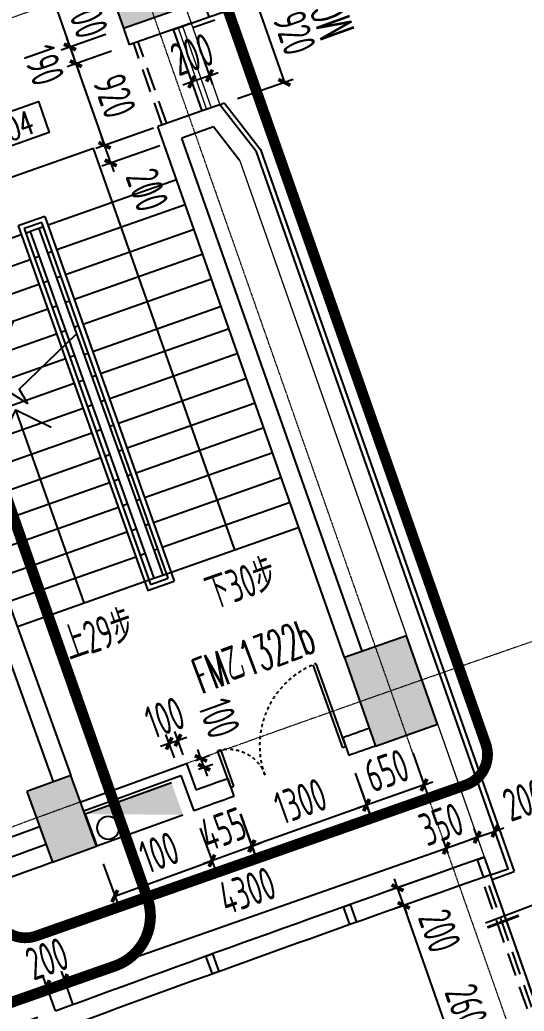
# Model space of a CAD drawing. Header units: millimetres. Extents: x 0 to 12110233, y -6694180 to 0.
# Drawn here: x 11672494 to 11677863, y -6406433 to -6395881 of the extents above; entities that cross this region are included whole.
import ezdxf
from ezdxf.enums import TextEntityAlignment as Align

# ---------------------------------------------------------------- set-up
doc = ezdxf.new("R2010")
doc.units = ezdxf.units.MM
doc.header["$LTSCALE"] = 10
for name, pattern in [('A1-RG-AXIS-3~4F$0$CENTER', [50.8, 31.75, -6.35, 6.35, -6.35]), ('A1-RI-F3$0$CENTER', [50.8, 31.75, -6.35, 6.35, -6.35]), ('A1-RI-F3$0$Dash', [6, 3, -3]), ('A1-RI-F3$0$DASHED', [0.75, 0.5, -0.25]), ('A1-RI-F3$0$HIDDEN2', [0.1875, 0.125, -0.0625])]:
    doc.linetypes.add(name, pattern=pattern)
for name, color, linetype in [('A1-RD-3F$0$A-DIMS-1：100', 1, 'Continuous'), ('A1-RD-3F$0$A-louban', 5, 'Continuous'), ('A1-RD-3F$0$外保温', 41, 'Continuous'), ('A1-RG-AXIS-3~4F$0$A-COLU-HATH', 8, 'Continuous'), ('A1-RG-AXIS-3~4F$0$A-COLUMN', 7, 'Continuous'), ('A1-RI-F3$0$$1$A-SYMB-NUMB-T', 4, 'Continuous'), ('A1-RI-F3$0$$3$A-SYMB', 4, 'Continuous'), ('A1-RI-F3$0$0P-FE-FH-P', 41, 'A1-RI-F3$0$YJdef_FE-FH_LINE_F'), ('A1-RI-F3$0$0P-FE-HY(消火栓)', 21, 'Continuous'), ('A1-RI-F3$0$A-DIMS-1：100', 1, 'Continuous'), ('A1-RI-F3$0$A-DOOR', 32, 'Continuous'), ('A1-RI-F3$0$A-FIXT', 55, 'Continuous'), ('A1-RI-F3$0$A-FUZHUXIAN', 55, 'A1-RI-F3$0$HIDDEN2'), ('A1-RI-F3$0$A-GLAZ', 140, 'Continuous'), ('A1-RI-F3$0$A-SYMB', 4, 'Continuous'), ('A1-RI-F3$0$A-SYMB-NAME', 4, 'Continuous'), ('A1-RI-F3$0$A-TEXT', 4, 'Continuous'), ('A1-RI-F3$0$A-TEXT1', 4, 'Continuous'), ('A1-RI-F3$0$A-WALL', 7, 'Continuous'), ('A1-RI-F3$0$A1-RI-BF$0$A-STRS', 50, 'Continuous'), ('A1-RI-F3$0$A1-RI-BF$0$A-STRS-HRAL', 3, 'Continuous'), ('A1-RI-F3$0$A1-RI-BF$0$A-SYMB-STRS', 1, 'Continuous'), ('A1-RI-F3$0$N-SYMB-DOOR', 13, 'Continuous'), ('A1-RI-F3$0$N-SYMB-DOOR1', 13, 'Continuous'), ('A1-RI-F3$0$N-SYMB-DOOR2', 13, 'Continuous')]:
    doc.layers.add(name, color=color, linetype=linetype)
for name, color, linetype, lineweight in [('A1-RD-3F$0$A-WALL', 7, 'Continuous', 9), ('A1-RD-3F$0$A1-RI-F3$0$mry-interior handrail', 4, 'Continuous', 9), ('A1-RG-AXIS-3~4F$0$A-GRID', 1, 'A1-RG-AXIS-3~4F$0$CENTER', 9)]:
    doc.layers.add(name, color=color, linetype=linetype, lineweight=lineweight)
doc.layers.add('A1-RI-F3$0$A-X-PLOT', color=7, linetype='Continuous', plot=False)
doc.styles.add('A1-RD-3F$0$XD2008', font='xd-hzs.shx', dxfattribs={"width": 0.7, "bigfont": 'xd-hztxt.shx'})
doc.styles.add('A1-RI-F3$0$$1$ECADI-TXT', font='simplex.shx', dxfattribs={"bigfont": 'hztxt.shx'})
doc.styles.add('A1-RI-F3$0$ECADI', font='gbeitc.shx', dxfattribs={"width": 0.7, "bigfont": 'gbcbig.shx'})
doc.styles.add('A1-RI-F3$0$ECADI-SYM', font='simplex.shx', dxfattribs={"width": 0.7, "bigfont": 'hztxt.shx'})
doc.styles.add('A1-RI-F3$0$hz1', font='hzs.shx', dxfattribs={"width": 0.75, "bigfont": 'hztxt.shx'})
doc.styles.add('A1-RI-F3$0$HZTXT', font='hzs-1.shx', dxfattribs={"width": 0.7, "bigfont": 'xd-hztxt.shx'})
doc.styles.add('A1-RI-F3$0$XD2008', font='xd-hzs.shx', dxfattribs={"width": 0.7, "bigfont": 'xd-hztxt.shx'})
doc.linetypes.add('A1-RI-F3$0$YJdef_FE-FH_LINE_F', pattern='A,4,-0.2,["F",A1-RI-F3$0$hz1,S=0.2,R=0,X=-0.1,Y=-0.1],-0.1', length=4.3)
doc.dimstyles.new('A1-RD-3F$0$XD100$0', dxfattribs={"dimscale": 100, "dimtxt": 3.5, "dimasz": 1, "dimexe": 1, "dimexo": 2, "dimgap": 1, "dimtad": 1, "dimdec": 0, "dimdsep": 46, "dimtxsty": 'A1-RD-3F$0$XD2008', "dimblk1": 'A1-RD-3F$0$_ArchTick', "dimblk2": 'A1-RD-3F$0$_ArchTick', "dimsah": 1, "dimcen": 2.5, "dimclrd": 1, "dimclre": 1, "dimclrt": 4, "dimaunit": 1, "dimadec": 0, "dimazin": 0, "dimtfac": 1, "dimtdec": 0, "dimtix": 1, "dimtmove": 2, "dimatfit": 3, "dimfxl": 0, "dimtolj": 1, "dimtzin": 0, "dimarcsym": 0})
doc.dimstyles.new('A1-RI-F3$0$XD100$0', dxfattribs={"dimscale": 100, "dimtxt": 3.5, "dimasz": 2, "dimexe": 1, "dimexo": 2, "dimgap": 1, "dimtad": 1, "dimdec": 0, "dimdsep": 46, "dimtxsty": 'A1-RI-F3$0$XD2008', "dimblk1": 'A1-RI-F3$0$_ArchTick', "dimblk2": 'A1-RI-F3$0$_ArchTick', "dimsah": 1, "dimcen": 2.5, "dimclrd": 1, "dimclre": 1, "dimclrt": 4, "dimaunit": 1, "dimadec": 0, "dimazin": 0, "dimtfac": 1, "dimtdec": 0, "dimtix": 1, "dimtmove": 2, "dimatfit": 3, "dimfxl": 0, "dimtolj": 1, "dimtzin": 0, "dimarcsym": 0})

# ---------------------------------------------------------------- blocks, each defined once
blk = doc.blocks.new('A1-RD-3F$0$_ArchTick')
at = {"color": 0, "linetype": 'ByBlock', "const_width": 0.4}
blk.add_lwpolyline([(-0.5, -0.5), (0.5, 0.5)], dxfattribs=at)
blk = doc.blocks.new('*D588')
at = {"layer": 'A1-RD-3F$0$A-DIMS-1：100', "color": 1, "linetype": 'ByBlock', "lineweight": -2}
for p, q in [((11674511, -6395850), (11675102, -6395644)), ((11675008, -6395677), (11675310, -6396546)), ((11674813, -6396719), (11675404, -6396513))]:
    blk.add_line(p, q, dxfattribs=at)
at = {"layer": 'A1-RD-3F$0$A-DIMS-1：100', "color": 1, "linetype": 'ByBlock', "lineweight": -2, "xscale": 100, "yscale": 100, "zscale": 100}
for p, rotation in [((11675008, -6395677), 109.1763386529531), ((11675310, -6396546), 289.1763386529531)]:
    blk.add_blockref('A1-RD-3F$0$_ArchTick', p, dxfattribs=dict(at, rotation=rotation))
at = {"layer": 'A1-RD-3F$0$A-DIMS-1：100', "color": 4, "linetype": 'ByBlock', "insert": (11675419, -6396021), "char_height": 350, "attachment_point": 5, "rotation": 289.1763, "style": 'A1-RD-3F$0$XD2008'}
blk.add_mtext('\\A1;920', dxfattribs=at)
blk = doc.blocks.new('A1-RI-F3$0$进户门')
at = {"layer": 'A1-RI-F3$0$A-DOOR', "linetype": 'Continuous'}
for p, q in [((0, 0), (0, -382.9)), ((32.3, 0), (32.3, -382.9)), ((1167.7, 3.6), (1167.7, -859.8)), ((1200, 3.6), (1200, -859.8))]:
    blk.add_line(p, q, dxfattribs=at)
at = {"layer": 'A1-RI-F3$0$A-DOOR', "linetype": 'A1-RI-F3$0$CENTER'}
for points in [[(0, 0), (32.3, 0)], [(1200, 3.6), (1167.7, 3.6)]]:
    blk.add_lwpolyline(points, dxfattribs=at)
at = {"layer": 'A1-RI-F3$0$A-DOOR', "linetype": 'A1-RI-F3$0$Dash'}
for centre, radius, start, end in [((-24.7, -1.4), 382.6, 274.24917, 0.21013), ((1229.5, 4.2), 871.7, 180.27623, 268.06031)]:
    blk.add_arc(centre, radius, start, end, dxfattribs=at)
blk = doc.blocks.new('A1-RI-F3$0$_ArchTick')
at = {"color": 0, "linetype": 'ByBlock', "const_width": 0.4}
blk.add_lwpolyline([(-0.5, -0.5), (0.5, 0.5)], dxfattribs=at)
blk = doc.blocks.new('*D39')
at = {"layer": 'A1-RI-F3$0$A-DIMS-1：100', "color": 1, "linetype": 'ByBlock', "lineweight": -2}
for p, q in [((11672189, -6405083), (11671423, -6405353)), ((11672015, -6406735), (11671517, -6405320)), ((11672687, -6406499), (11671920, -6406768))]:
    blk.add_line(p, q, dxfattribs=at)
at = {"layer": 'A1-RI-F3$0$A-DIMS-1：100', "color": 1, "linetype": 'ByBlock', "lineweight": -2, "xscale": 100, "yscale": 100, "zscale": 100}
for p, rotation in [((11671517, -6405320), 109.3752890509715), ((11672015, -6406735), 289.3752890509716)]:
    blk.add_blockref('A1-RI-F3$0$_ArchTick', p, dxfattribs=dict(at, rotation=rotation))
at = {"layer": 'A1-RI-F3$0$A-DIMS-1：100', "color": 4, "linetype": 'ByBlock', "insert": (11672025, -6405936), "char_height": 350, "attachment_point": 5, "rotation": 289.3753, "style": 'A1-RI-F3$0$XD2008'}
blk.add_mtext('\\A1;1500', dxfattribs=at)
blk = doc.blocks.new('A1-RI-F3$0$A1wenzi')
at = {"layer": 'A1-RI-F3$0$A-SYMB-NAME', "style": 'A1-RI-F3$0$HZTXT', "width": 0.7}
blk.add_attdef('QIANGDIANG', (11589786, -6445221), '', height=350, dxfattribs=at)
blk = doc.blocks.new('A1-RI-F3$0$$1$ECADI-TAG-CODE')
at = {"layer": 'A1-RI-F3$0$$1$A-SYMB-NUMB-T', "color": 1}
blk.add_lwpolyline([(0, 3.5), (15, 3.5), (15, 0), (0, 0)], close=True, dxfattribs=at)
at = {"layer": 'A1-RI-F3$0$$1$A-SYMB-NUMB-T', "style": 'A1-RI-F3$0$$1$ECADI-TXT', "width": 0.7}
blk.add_attdef('CODE', text='', height=2.5, dxfattribs=at).set_placement((7.5, 1.75), align=Align.MIDDLE_CENTER)
blk = doc.blocks.new('*D234')
at = {"layer": 'A1-RI-F3$0$A-DIMS-1：100', "color": 1, "linetype": 'ByBlock', "lineweight": -2}
for p, q in [((11676986, -6405165), (11676487, -6405341)), ((11677443, -6407760), (11676581, -6405307)), ((11677848, -6407618), (11677349, -6407793))]:
    blk.add_line(p, q, dxfattribs=at)
at = {"layer": 'A1-RI-F3$0$A-DIMS-1：100', "color": 1, "linetype": 'ByBlock', "lineweight": -2, "xscale": 100, "yscale": 100, "zscale": 100}
for p, rotation in [((11676581, -6405307), 109.3595861989956), ((11677443, -6407760), 289.3595861989956)]:
    blk.add_blockref('A1-RI-F3$0$_ArchTick', p, dxfattribs=dict(at, rotation=rotation))
at = {"layer": 'A1-RI-F3$0$A-DIMS-1：100', "color": 4, "linetype": 'ByBlock', "insert": (11677271, -6406443), "char_height": 350, "attachment_point": 5, "rotation": 289.3596, "style": 'A1-RI-F3$0$XD2008'}
blk.add_mtext('\\A1;2600', dxfattribs=at)
blk = doc.blocks.new('*D235')
at = {"layer": 'A1-RI-F3$0$A-DIMS-1：100', "color": 1, "linetype": 'ByBlock', "lineweight": -2}
for p, q in [((11676920, -6404977), (11676421, -6405152)), ((11676515, -6405119), (11676482, -6405024)), ((11676986, -6405165), (11676487, -6405341)), ((11676581, -6405307), (11676515, -6405119)), ((11676581, -6405307), (11676614, -6405402))]:
    blk.add_line(p, q, dxfattribs=at)
at = {"layer": 'A1-RI-F3$0$A-DIMS-1：100', "color": 1, "linetype": 'ByBlock', "lineweight": -2, "xscale": 100, "yscale": 100, "zscale": 100}
for p, rotation in [((11676515, -6405119), 289.3570313285136), ((11676581, -6405307), 109.3570313285136)]:
    blk.add_blockref('A1-RI-F3$0$_ArchTick', p, dxfattribs=dict(at, rotation=rotation))
at = {"layer": 'A1-RI-F3$0$A-DIMS-1：100', "color": 4, "linetype": 'ByBlock', "insert": (11676963, -6405578), "char_height": 350, "attachment_point": 5, "rotation": 289.357, "style": 'A1-RI-F3$0$XD2008'}
blk.add_mtext('\\A1;200', dxfattribs=at)
blk = doc.blocks.new('A1-RI-F3$0$st-04-3f')
at = {"layer": 'A1-RI-F3$0$A1-RI-BF$0$A-STRS', "linetype": 'Continuous', "ltscale": 0.5}
for p, q in [((12274107, 7168161), (12274207, 7168162)), ((12274107, 7168161), (12274123, 7164241)), ((12274207, 7168162), (12274223, 7164242)), ((12274223, 7164242), (12274123, 7164241))]:
    blk.add_line(p, q, dxfattribs=at)
for points in [[(12272554, 7168148), (12274003, 7168160)], [(12274057, 7168160), (12274107, 7168161)], [(12274257, 7168162), (12274207, 7168162)], [(12275761, 7168174), (12274307, 7168162)], [(12272556, 7167868), (12274006, 7167880)], [(12274056, 7167880), (12274106, 7167881)], [(12274258, 7167882), (12274208, 7167882)], [(12275761, 7167894), (12274308, 7167882)], [(12275761, 7167614), (12274309, 7167602)], [(12272558, 7167588), (12274008, 7167600)], [(12274058, 7167600), (12274108, 7167601)], [(12274259, 7167602), (12274208, 7167602)], [(12272560, 7167308), (12274010, 7167320)], [(12274060, 7167320), (12274110, 7167321)], [(12274260, 7167322), (12274211, 7167322)], [(12275761, 7167334), (12274310, 7167322)], [(12272563, 7167028), (12274013, 7167040)], [(12274063, 7167040), (12274113, 7167041)], [(12274262, 7167042), (12274212, 7167042)], [(12275761, 7167054), (12274312, 7167042)], [(12275761, 7166774), (12274313, 7166762)], [(12272565, 7166718), (12274013, 7166730)], [(12274063, 7166730), (12274113, 7166731)], [(12274263, 7166762), (12274215, 7166762)], [(12272567, 7166468), (12274017, 7166480)], [(12274067, 7166480), (12274117, 7166481)], [(12274264, 7166482), (12274217, 7166482)], [(12275761, 7166494), (12274314, 7166482)], [(12272570, 7166188), (12274015, 7166200)], [(12274065, 7166200), (12274115, 7166201)], [(12274265, 7166202), (12274215, 7166202)], [(12275761, 7166214), (12274315, 7166202)], [(12275761, 7165934), (12274317, 7165922)], [(12272572, 7165908), (12274017, 7165920)], [(12274067, 7165920), (12274117, 7165921)], [(12274267, 7165922), (12274216, 7165922)], [(12272574, 7165628), (12274018, 7165640)], [(12274068, 7165640), (12274118, 7165641)], [(12274268, 7165642), (12274218, 7165642)], [(12275761, 7165654), (12274318, 7165642)], [(12272576, 7165348), (12274020, 7165360)], [(12274070, 7165360), (12274120, 7165361)], [(12274269, 7165362), (12274219, 7165362)], [(12275761, 7165374), (12274319, 7165362)], [(12272579, 7165068), (12274024, 7165080)], [(12274074, 7165080), (12274121, 7165081)], [(12274270, 7165082), (12274220, 7165082)], [(12275761, 7165094), (12274320, 7165082)], [(12272581, 7164788), (12274025, 7164800)], [(12274075, 7164800), (12274123, 7164801)], [(12274275, 7164802), (12274221, 7164802)], [(12275761, 7164814), (12274325, 7164803)], [(12272583, 7164508), (12274027, 7164520)], [(12274077, 7164520), (12274126, 7164521)], [(12274276, 7164522), (12274222, 7164522)], [(12275761, 7164534), (12274326, 7164523)], [(12274123, 7164241), (12272583, 7164228)], [(12275761, 7164254), (12274223, 7164242)]]:
    blk.add_lwpolyline(points, dxfattribs=at)
at = {"layer": 'A1-RI-F3$0$A1-RI-BF$0$A-STRS-HRAL', "ltscale": 50}
for p, q in [((12274006, 7168260), (12274306, 7168262)), ((12274006, 7168260), (12274029, 7164139)), ((12274306, 7168262), (12274328, 7164142)), ((12274057, 7168210), (12274257, 7168212)), ((12274078, 7164190), (12274057, 7168210)), ((12274257, 7168212), (12274278, 7164191)), ((12274278, 7164191), (12274078, 7164190))]:
    blk.add_line(p, q, dxfattribs=at)
blk.add_lwpolyline([(12274329, 7164142), (12274029, 7164139)], dxfattribs=at)
at = {"layer": 'A1-RI-F3$0$A1-RI-BF$0$A-SYMB-STRS', "ltscale": 50}
for points in [[(12273307, 7164234), (12273271, 7168762), (12274971, 7168776), (12274988, 7167033)], [(12275285, 7167329), (12274988, 7167033), (12274692, 7167331)], [(12274128, 7166962), (12274888, 7166623), (12274857, 7166448), (12275079, 7166735), (12275071, 7166542), (12275828, 7166205)], [(12275295, 7166138), (12274993, 7166429), (12274702, 7166127)], [(12275011, 7164248), (12274993, 7166429)]]:
    blk.add_lwpolyline(points, dxfattribs=at)
blk = doc.blocks.new('*D372')
at = {"layer": 'A1-RI-F3$0$A-DIMS-1：100', "color": 1, "linetype": 'ByBlock', "lineweight": -2}
for p, q in [((11673535, -6394740), (11673325, -6394142)), ((11669976, -6395425), (11673358, -6394236)), ((11670153, -6395928), (11669943, -6395330))]:
    blk.add_line(p, q, dxfattribs=at)
at = {"layer": 'A1-RI-F3$0$A-DIMS-1：100', "color": 1, "linetype": 'ByBlock', "lineweight": -2, "xscale": 100, "yscale": 100, "zscale": 100}
for p, rotation in [((11673358, -6394236), 19.35703132826223), ((11669976, -6395425), 199.3570313282622)]:
    blk.add_blockref('A1-RI-F3$0$_ArchTick', p, dxfattribs=dict(at, rotation=rotation))
at = {"layer": 'A1-RI-F3$0$A-DIMS-1：100', "color": 4, "linetype": 'ByBlock', "insert": (11671576, -6394571), "char_height": 350, "attachment_point": 5, "rotation": 19.357, "style": 'A1-RI-F3$0$XD2008'}
blk.add_mtext('\\A1;3585', dxfattribs=at)
blk = doc.blocks.new('*D374')
at = {"layer": 'A1-RI-F3$0$A-DIMS-1：100', "color": 1, "linetype": 'ByBlock', "lineweight": -2}
for p, q in [((11673242, -6395564), (11672768, -6395731)), ((11672863, -6395698), (11672829, -6395603)), ((11672863, -6395698), (11673028, -6396169)), ((11673408, -6396036), (11672934, -6396202)), ((11673028, -6396169), (11673061, -6396263))]:
    blk.add_line(p, q, dxfattribs=at)
at = {"layer": 'A1-RI-F3$0$A-DIMS-1：100', "color": 1, "linetype": 'ByBlock', "lineweight": -2, "xscale": 100, "yscale": 100, "zscale": 100}
for p, rotation in [((11672863, -6395698), 289.3570313280397), ((11673028, -6396169), 109.3570313280397)]:
    blk.add_blockref('A1-RI-F3$0$_ArchTick', p, dxfattribs=dict(at, rotation=rotation))
at = {"layer": 'A1-RI-F3$0$A-DIMS-1：100', "color": 4, "linetype": 'ByBlock', "insert": (11673205, -6395842), "char_height": 350, "attachment_point": 5, "rotation": 289.357, "style": 'A1-RI-F3$0$XD2008'}
blk.add_mtext('\\A1;500', dxfattribs=at)
blk = doc.blocks.new('*D375')
at = {"layer": 'A1-RI-F3$0$A-DIMS-1：100', "color": 1, "linetype": 'ByBlock', "lineweight": -2}
for p, q in [((11673407, -6396036), (11672934, -6396202)), ((11673028, -6396169), (11672995, -6396074)), ((11673470, -6396215), (11672997, -6396381)), ((11673028, -6396169), (11673091, -6396348)), ((11673091, -6396348), (11673124, -6396442))]:
    blk.add_line(p, q, dxfattribs=at)
at = {"layer": 'A1-RI-F3$0$A-DIMS-1：100', "color": 1, "linetype": 'ByBlock', "lineweight": -2, "xscale": 100, "yscale": 100, "zscale": 100}
for p, rotation in [((11673028, -6396169), 289.3570313276995), ((11673091, -6396348), 109.3570313276995)]:
    blk.add_blockref('A1-RI-F3$0$_ArchTick', p, dxfattribs=dict(at, rotation=rotation))
at = {"layer": 'A1-RI-F3$0$A-DIMS-1：100', "color": 4, "linetype": 'ByBlock', "insert": (11672747, -6396363), "char_height": 350, "attachment_point": 5, "rotation": 289.357, "style": 'A1-RI-F3$0$XD2008'}
blk.add_mtext('\\A1;190', dxfattribs=at)
blk = doc.blocks.new('*D376')
at = {"layer": 'A1-RI-F3$0$A-DIMS-1：100', "color": 1, "linetype": 'ByBlock', "lineweight": -2}
for p, q in [((11674383, -6396107), (11674546, -6396569)), ((11674194, -6396173), (11674357, -6396636)), ((11674513, -6396475), (11674607, -6396442)), ((11674324, -6396541), (11674230, -6396575)), ((11674513, -6396475), (11674324, -6396541))]:
    blk.add_line(p, q, dxfattribs=at)
at = {"layer": 'A1-RI-F3$0$A-DIMS-1：100', "color": 1, "linetype": 'ByBlock', "lineweight": -2, "xscale": 100, "yscale": 100, "zscale": 100}
for p, rotation in [((11674513, -6396475), 199.3579411792774), ((11674324, -6396541), 19.35794117927738)]:
    blk.add_blockref('A1-RI-F3$0$_ArchTick', p, dxfattribs=dict(at, rotation=rotation))
at = {"layer": 'A1-RI-F3$0$A-DIMS-1：100', "color": 4, "linetype": 'ByBlock', "insert": (11674327, -6396249), "char_height": 350, "attachment_point": 5, "rotation": 19.3579, "style": 'A1-RI-F3$0$XD2008'}
blk.add_mtext('\\A1;200', dxfattribs=at)
blk = doc.blocks.new('*D377')
at = {"layer": 'A1-RI-F3$0$A-DIMS-1：100', "color": 1, "linetype": 'ByBlock', "lineweight": -2}
for p, q in [((11677053, -6404753), (11677001, -6404604)), ((11672976, -6406121), (11677034, -6404698)), ((11672995, -6406175), (11672943, -6406026))]:
    blk.add_line(p, q, dxfattribs=at)
at = {"layer": 'A1-RI-F3$0$A-DIMS-1：100', "color": 1, "linetype": 'ByBlock', "lineweight": -2, "xscale": 100, "yscale": 100, "zscale": 100}
for p, rotation in [((11677034, -6404698), 19.31920312500136), ((11672976, -6406121), 199.3192031250014)]:
    blk.add_blockref('A1-RI-F3$0$_ArchTick', p, dxfattribs=dict(at, rotation=rotation))
at = {"layer": 'A1-RI-F3$0$A-DIMS-1：100', "color": 4, "linetype": 'ByBlock', "insert": (11674914, -6405150), "char_height": 350, "attachment_point": 5, "rotation": 19.3192, "style": 'A1-RI-F3$0$XD2008'}
blk.add_mtext('\\A1;4300', dxfattribs=at)
blk = doc.blocks.new('*D378')
at = {"layer": 'A1-RI-F3$0$A-DIMS-1：100', "color": 1, "linetype": 'ByBlock', "lineweight": -2}
for p, q in [((11677372, -6404606), (11677331, -6404488)), ((11677042, -6404722), (11677001, -6404604)), ((11677034, -6404698), (11677364, -6404582))]:
    blk.add_line(p, q, dxfattribs=at)
at = {"layer": 'A1-RI-F3$0$A-DIMS-1：100', "color": 1, "linetype": 'ByBlock', "lineweight": -2, "xscale": 100, "yscale": 100, "zscale": 100}
for p, rotation in [((11677364, -6404582), 19.35794117842581), ((11677034, -6404698), 199.3579411784258)]:
    blk.add_blockref('A1-RI-F3$0$_ArchTick', p, dxfattribs=dict(at, rotation=rotation))
at = {"layer": 'A1-RI-F3$0$A-DIMS-1：100', "color": 4, "linetype": 'ByBlock', "insert": (11676980, -6404444), "char_height": 350, "attachment_point": 5, "rotation": 19.3579, "style": 'A1-RI-F3$0$XD2008'}
blk.add_mtext('\\A1;350', dxfattribs=at)
blk = doc.blocks.new('*D379')
at = {"layer": 'A1-RI-F3$0$A-DIMS-1：100', "color": 1, "linetype": 'ByBlock', "lineweight": -2}
for p, q in [((11677561, -6404539), (11677520, -6404422)), ((11677372, -6404606), (11677331, -6404488)), ((11677364, -6404582), (11677553, -6404516)), ((11677553, -6404516), (11677647, -6404483)), ((11677364, -6404582), (11677270, -6404615))]:
    blk.add_line(p, q, dxfattribs=at)
at = {"layer": 'A1-RI-F3$0$A-DIMS-1：100', "color": 1, "linetype": 'ByBlock', "lineweight": -2, "xscale": 100, "yscale": 100, "zscale": 100}
for p, rotation in [((11677553, -6404516), 199.3579411784675), ((11677364, -6404582), 19.35794117846751)]:
    blk.add_blockref('A1-RI-F3$0$_ArchTick', p, dxfattribs=dict(at, rotation=rotation))
at = {"layer": 'A1-RI-F3$0$A-DIMS-1：100', "color": 4, "linetype": 'ByBlock', "insert": (11677864, -6404185), "char_height": 350, "attachment_point": 5, "rotation": 19.3579, "style": 'A1-RI-F3$0$XD2008'}
blk.add_mtext('\\A1;200', dxfattribs=at)
blk = doc.blocks.new('*D411')
at = {"layer": 'A1-RI-F3$0$A-DIMS-1：100', "color": 1, "linetype": 'ByBlock', "lineweight": -2}
for p, q in [((11673470, -6396215), (11672997, -6396381)), ((11673091, -6396348), (11673396, -6397216)), ((11673775, -6397082), (11673302, -6397249))]:
    blk.add_line(p, q, dxfattribs=at)
at = {"layer": 'A1-RI-F3$0$A-DIMS-1：100', "color": 1, "linetype": 'ByBlock', "lineweight": -2, "xscale": 100, "yscale": 100, "zscale": 100}
for p, rotation in [((11673091, -6396348), 109.3570313283796), ((11673396, -6397216), 289.3570313283795)]:
    blk.add_blockref('A1-RI-F3$0$_ArchTick', p, dxfattribs=dict(at, rotation=rotation))
at = {"layer": 'A1-RI-F3$0$A-DIMS-1：100', "color": 4, "linetype": 'ByBlock', "insert": (11673503, -6396691), "char_height": 350, "attachment_point": 5, "rotation": 289.357, "style": 'A1-RI-F3$0$XD2008'}
blk.add_mtext('\\A1;920', dxfattribs=at)
blk = doc.blocks.new('*D412')
at = {"layer": 'A1-RI-F3$0$A-DIMS-1：100', "color": 1, "linetype": 'ByBlock', "lineweight": -2}
for p, q in [((11673917, -6397033), (11673302, -6397249)), ((11673396, -6397216), (11673363, -6397121)), ((11673983, -6397221), (11673368, -6397438)), ((11673462, -6397404), (11673396, -6397216)), ((11673462, -6397404), (11673495, -6397499))]:
    blk.add_line(p, q, dxfattribs=at)
at = {"layer": 'A1-RI-F3$0$A-DIMS-1：100', "color": 1, "linetype": 'ByBlock', "lineweight": -2, "xscale": 100, "yscale": 100, "zscale": 100}
for p, rotation in [((11673396, -6397216), 289.357031328391), ((11673462, -6397404), 109.357031328391)]:
    blk.add_blockref('A1-RI-F3$0$_ArchTick', p, dxfattribs=dict(at, rotation=rotation))
at = {"layer": 'A1-RI-F3$0$A-DIMS-1：100', "color": 4, "linetype": 'ByBlock', "insert": (11673850, -6397691), "char_height": 350, "attachment_point": 5, "rotation": 289.357, "style": 'A1-RI-F3$0$XD2008'}
blk.add_mtext('\\A1;200', dxfattribs=at)
blk = doc.blocks.new('*D416')
at = {"layer": 'A1-RI-F3$0$A-DIMS-1：100', "color": 1, "linetype": 'ByBlock', "lineweight": -2}
for p, q in [((11676677, -6403684), (11676830, -6404118)), ((11676064, -6403900), (11676217, -6404334)), ((11676797, -6404024), (11676184, -6404240)), ((11676797, -6404024), (11676892, -6403990)), ((11676184, -6404240), (11676090, -6404273))]:
    blk.add_line(p, q, dxfattribs=at)
at = {"layer": 'A1-RI-F3$0$A-DIMS-1：100', "color": 1, "linetype": 'ByBlock', "lineweight": -2, "xscale": 100, "yscale": 100, "zscale": 100}
for p, rotation in [((11676797, -6404024), 199.3999461804426), ((11676184, -6404240), 19.39994618044264)]:
    blk.add_blockref('A1-RI-F3$0$_ArchTick', p, dxfattribs=dict(at, rotation=rotation))
at = {"layer": 'A1-RI-F3$0$A-DIMS-1：100', "color": 4, "linetype": 'ByBlock', "insert": (11676399, -6403872), "char_height": 350, "attachment_point": 5, "rotation": 19.3999, "style": 'A1-RI-F3$0$XD2008'}
blk.add_mtext('\\A1;650', dxfattribs=at)
blk = doc.blocks.new('*D417')
at = {"layer": 'A1-RI-F3$0$A-DIMS-1：100', "color": 1, "linetype": 'ByBlock', "lineweight": -2}
for p, q in [((11676065, -6403899), (11676220, -6404334)), ((11676186, -6404239), (11674961, -6404676)), ((11674840, -6404335), (11674995, -6404770))]:
    blk.add_line(p, q, dxfattribs=at)
at = {"layer": 'A1-RI-F3$0$A-DIMS-1：100', "color": 1, "linetype": 'ByBlock', "lineweight": -2, "xscale": 100, "yscale": 100, "zscale": 100}
for p, rotation in [((11676186, -6404239), 19.59878669776582), ((11674961, -6404676), 199.5987866977659)]:
    blk.add_blockref('A1-RI-F3$0$_ArchTick', p, dxfattribs=dict(at, rotation=rotation))
at = {"layer": 'A1-RI-F3$0$A-DIMS-1：100', "color": 4, "linetype": 'ByBlock', "insert": (11675482, -6404198), "char_height": 350, "attachment_point": 5, "rotation": 19.5988, "style": 'A1-RI-F3$0$XD2008'}
blk.add_mtext('\\A1;1300', dxfattribs=at)
blk = doc.blocks.new('A1-RI-F3$0$mc')
at = {"layer": 'A1-RI-F3$0$N-SYMB-DOOR', "style": 'A1-RI-F3$0$ECADI-SYM', "width": 0.7}
for tag, p in [('门窗主编号1', (55.7, -311.3)), ('门窗主编号2', (667.6, -311.3))]:
    blk.add_attdef(tag, p, '', height=180, dxfattribs=at)
at = {"layer": 'A1-RI-F3$0$N-SYMB-DOOR', "style": 'A1-RI-F3$0$ECADI-SYM', "width": 0.7, "flags": 1}
for tag, p in [('洞口尺寸(宽X高)', (55.6, -717.2)), ('备注', (57.1, -921.2))]:
    blk.add_attdef(tag, p, '', height=180, dxfattribs=at)
at = {"layer": 'A1-RI-F3$0$N-SYMB-DOOR1', "style": 'A1-RI-F3$0$ECADI-SYM', "width": 0.7}
blk.add_attdef('门窗辅编号1', (55.7, -516.1), '', height=180, dxfattribs=at)
at = {"layer": 'A1-RI-F3$0$N-SYMB-DOOR2', "style": 'A1-RI-F3$0$ECADI-SYM', "width": 0.7}
blk.add_attdef('门窗辅编号2', (311.5, -516.1), '', height=180, dxfattribs=at)
blk = doc.blocks.new('A1-RI-F3$0$112')
at = {"layer": 'A1-RI-F3$0$0P-FE-HY(消火栓)'}
for p, q in [((-1145151, 724088), (-1144188, 723932)), ((-1144188, 723932), (-1144246, 723576)), ((-1144246, 723576), (-1145208, 723732))]:
    blk.add_line(p, q, dxfattribs=at)
blk.add_circle((-1144401, 723743), 120, dxfattribs=at)
blk.add_solid([(-1144188, 723932), (-1145151, 724088), (-1145208, 723732)], dxfattribs=at)
blk = doc.blocks.new('*D443')
at = {"layer": 'A1-RI-F3$0$A-DIMS-1：100', "color": 1, "linetype": 'ByBlock', "lineweight": -2}
for p, q in [((11673061, -6406364), (11672936, -6406007)), ((11672873, -6406430), (11672747, -6406073)), ((11672969, -6406101), (11672780, -6406167)), ((11672969, -6406101), (11673063, -6406068)), ((11672780, -6406167), (11672686, -6406200))]:
    blk.add_line(p, q, dxfattribs=at)
at = {"layer": 'A1-RI-F3$0$A-DIMS-1：100', "color": 1, "linetype": 'ByBlock', "lineweight": -2, "xscale": 100, "yscale": 100, "zscale": 100}
for p, rotation in [((11672969, -6406101), 199.3570313268879), ((11672780, -6406167), 19.35703132688795)]:
    blk.add_blockref('A1-RI-F3$0$_ArchTick', p, dxfattribs=dict(at, rotation=rotation))
at = {"layer": 'A1-RI-F3$0$A-DIMS-1：100', "color": 4, "linetype": 'ByBlock', "insert": (11672783, -6405875), "char_height": 350, "attachment_point": 5, "rotation": 19.357, "style": 'A1-RI-F3$0$XD2008'}
blk.add_mtext('\\A1;200', dxfattribs=at)
blk = doc.blocks.new('A1-RG-AXIS-3~4F$0$colu')
at = {"layer": 'A1-RG-AXIS-3~4F$0$A-COLU-HATH', "linetype": 'ByBlock'}
h = blk.add_hatch(color=256, dxfattribs=at)
h.paths.add_polyline_path([(11645506, -6407138), (11645842, -6407864), (11645388, -6408074), (11645053, -6407348)])
h.paths.add_polyline_path([(11672567, -6404095), (11672841, -6404846), (11673311, -6404675), (11673037, -6403924)])
h.paths.add_polyline_path([(11669749, -6396288), (11670092, -6397229), (11670562, -6397058), (11670219, -6396117)])
h.paths.add_polyline_path([(11648218, -6414201), (11648554, -6414927), (11649008, -6414718), (11648672, -6413991)])
h.paths.add_polyline_path([(11630302, -6423285), (11630693, -6423983), (11631129, -6423739), (11630739, -6423040)])
h.paths.add_polyline_path([(11626248, -6416039), (11626639, -6416737), (11627075, -6416493), (11626684, -6415795)])
h.paths.add_polyline_path([(11604911, -6438704), (11605417, -6439448), (11605996, -6439055), (11605490, -6438311)])
h.paths.add_polyline_path([(11612319, -6433818), (11612802, -6434577), (11613393, -6434200), (11612909, -6433442)])
h.paths.add_polyline_path([(11678236, -6409178), (11678568, -6410121), (11679228, -6409889), (11678897, -6408946)])
h.paths.add_polyline_path([(11591264, -6433839), (11591159, -6433557), (11590222, -6433908), (11590400, -6434382)])
h.paths.add_polyline_path([(11582706, -6437301), (11582516, -6436795), (11581580, -6437146), (11581700, -6437471)])
h.paths.add_polyline_path([(11606395, -6455924), (11606921, -6456654), (11607489, -6456244), (11606962, -6455514)])
h.paths.add_polyline_path([(11613307, -6451074), (11613812, -6451818), (11614392, -6451425), (11613886, -6450680)])
h.paths.add_polyline_path([(11620356, -6446424), (11620839, -6447183), (11621430, -6446806), (11620946, -6446047)])
h.paths.add_polyline_path([(11627535, -6441978), (11627997, -6442751), (11628598, -6442392), (11628136, -6441619)])
h.paths.add_polyline_path([(11634839, -6437741), (11635279, -6438526), (11635889, -6438184), (11635450, -6437399)])
h.paths.add_polyline_path([(11642262, -6433715), (11642678, -6434512), (11643299, -6434188), (11642882, -6433391)])
h.paths.add_polyline_path([(11657439, -6426310), (11657809, -6427131), (11658447, -6426843), (11658077, -6426022)])
h.paths.add_polyline_path([(11665180, -6422938), (11665527, -6423769), (11666173, -6423499), (11665826, -6422668)])
h.paths.add_polyline_path([(11673015, -6419789), (11673338, -6420629), (11673991, -6420379), (11673669, -6419538)])
h.paths.add_polyline_path([(11675949, -6402668), (11676281, -6403611), (11676941, -6403379), (11676610, -6402436)])
h.paths.add_polyline_path([(11632163, -6412872), (11631542, -6413196), (11632283, -6414615), (11632904, -6414290)])
h.paths.add_polyline_path([(11648553, -6404923), (11647915, -6405211), (11648573, -6406669), (11649211, -6406381)])
h.paths.add_polyline_path([(11590472, -6449024), (11591080, -6449817), (11591635, -6449392), (11591027, -6448598)])
h.paths.add_polyline_path([(11601626, -6449315), (11602153, -6450044), (11602720, -6449635), (11602194, -6448905)])
h.paths.add_polyline_path([(11597647, -6443800), (11598174, -6444530), (11598741, -6444120), (11598215, -6443391)])
h.paths.add_polyline_path([(11600306, -6431919), (11600812, -6432664), (11601391, -6432270), (11600885, -6431526)])
h.paths.add_polyline_path([(11615974, -6439552), (11616458, -6440311), (11617048, -6439934), (11616564, -6439175)])
h.paths.add_polyline_path([(11615655, -6422109), (11616117, -6422881), (11616718, -6422522), (11616256, -6421750)])
h.paths.add_polyline_path([(11619863, -6429147), (11620325, -6429919), (11620926, -6429560), (11620464, -6428788)])
h.paths.add_polyline_path([(11630859, -6430629), (11631299, -6431414), (11631910, -6431072), (11631470, -6430287)])
h.paths.add_polyline_path([(11627539, -6424694), (11627978, -6425480), (11628589, -6425138), (11628150, -6424353)])
h.paths.add_polyline_path([(11638488, -6426491), (11638905, -6427289), (11639525, -6426965), (11639108, -6426167)])
h.paths.add_polyline_path([(11646232, -6422575), (11646626, -6423384), (11647255, -6423078), (11646862, -6422268)])
h.paths.add_polyline_path([(11654086, -6418882), (11654456, -6419702), (11655094, -6419414), (11654724, -6418594)])
h.paths.add_polyline_path([(11659423, -6409141), (11659770, -6409971), (11660416, -6409702), (11660069, -6408871)])
h.paths.add_polyline_path([(11662042, -6415416), (11662388, -6416247), (11663034, -6415977), (11662688, -6415147)])
h.paths.add_polyline_path([(11670094, -6412181), (11670417, -6413021), (11671070, -6412770), (11670748, -6411930)])
edge = h.paths.add_edge_path()
edge.add_arc((11595249, -6454684), 425, 0, 360)
h.paths.add_polyline_path([(11585545, -6442594), (11586154, -6443388), (11586709, -6442962), (11586101, -6442168)])
h.paths.add_polyline_path([(11592849, -6437150), (11593376, -6437880), (11593943, -6437471), (11593417, -6436741)])
h.paths.add_polyline_path([(11608730, -6444330), (11609235, -6445075), (11609815, -6444682), (11609309, -6443937)])
h.paths.add_polyline_path([(11607910, -6426904), (11608394, -6427663), (11608984, -6427286), (11608500, -6426527)])
h.paths.add_polyline_path([(11623353, -6434983), (11623815, -6435756), (11624415, -6435396), (11623953, -6434624)])
h.paths.add_polyline_path([(11623535, -6417538), (11623974, -6418324), (11624585, -6417982), (11624146, -6417197)])
h.paths.add_polyline_path([(11635339, -6420464), (11635756, -6421262), (11636376, -6420938), (11635960, -6420140)])
h.paths.add_polyline_path([(11643258, -6416460), (11643651, -6417269), (11644281, -6416963), (11643887, -6416153)])
h.paths.add_polyline_path([(11651288, -6412684), (11651658, -6413504), (11652296, -6413216), (11651926, -6412396)])
h.paths.add_polyline_path([(11656266, -6401573), (11656651, -6402496), (11657297, -6402226), (11656912, -6401304)])
h.paths.add_polyline_path([(11664718, -6398177), (11665077, -6399111), (11665730, -6398860), (11665372, -6397926)])
h.paths.add_polyline_path([(11667657, -6405832), (11667980, -6406673), (11668633, -6406422), (11668311, -6405582)])
h.paths.add_polyline_path([(11673265, -6395025), (11673596, -6395969), (11674256, -6395737), (11673925, -6394793)])
edge = h.paths.add_edge_path()
edge.add_arc((11681417, -6417175), 425, 0, 360)
edge = h.paths.add_edge_path()
edge.add_arc((11600176, -6461115), 425, 0, 360)
edge = h.paths.add_edge_path()
edge.add_arc((11640554, -6410101), 425, 0, 360)
at = {"layer": 'A1-RG-AXIS-3~4F$0$A-COLUMN'}
for points in [[(11673265, -6395025), (11673596, -6395969), (11674256, -6395737), (11673925, -6394793)], [(11675949, -6402668), (11676281, -6403611), (11676941, -6403379), (11676610, -6402436)], [(11672567, -6404095), (11672841, -6404846), (11673311, -6404675), (11673037, -6403924)]]:
    blk.add_lwpolyline(points, close=True, dxfattribs=at)
blk = doc.blocks.new('A1-RG-AXIS-3~4F')
at = {"layer": 'A1-RG-AXIS-3~4F$0$A-GRID', "linetype": 'A1-RG-AXIS-3~4F$0$CENTER', "ltscale": 0.05}
blk.add_lwpolyline([(11684567.3, -6426142.2), (11670777.5, -6386890)], dxfattribs=at)
blk.add_lwpolyline([(11682866.1, -6392336.6, 0.1037295), (11569674.9, -6456283.6, 0.1037295)], format="xyb", dxfattribs=at)
blk.add_arc((11778731.9, -6694178.6), 308600, 107.574373, 131.323037, dxfattribs=at)
at = {"layer": 'A1-RG-AXIS-3~4F$0$A-COLU-HATH', "linetype": 'ByBlock'}
blk.add_blockref('A1-RG-AXIS-3~4F$0$colu', (0, 0), dxfattribs=at)
blk = doc.blocks.new('*D516')
at = {"layer": 'A1-RI-F3$0$A-DIMS-1：100', "color": 1, "linetype": 'ByBlock', "lineweight": -2}
for p, q in [((11674363, -6403763), (11674516, -6403708)), ((11674422, -6403742), (11674388, -6403647)), ((11674397, -6403857), (11674550, -6403802)), ((11674456, -6403836), (11674422, -6403742)), ((11674456, -6403836), (11674490, -6403930))]:
    blk.add_line(p, q, dxfattribs=at)
at = {"layer": 'A1-RI-F3$0$A-DIMS-1：100', "color": 1, "linetype": 'ByBlock', "lineweight": -2, "xscale": 100, "yscale": 100, "zscale": 100}
for p, rotation in [((11674422, -6403742), 289.8717104702325), ((11674456, -6403836), 109.8717104702325)]:
    blk.add_blockref('A1-RI-F3$0$_ArchTick', p, dxfattribs=dict(at, rotation=rotation))
at = {"layer": 'A1-RI-F3$0$A-DIMS-1：100', "color": 4, "linetype": 'ByBlock', "insert": (11674618, -6403314), "char_height": 350, "attachment_point": 5, "rotation": 289.8717, "style": 'A1-RI-F3$0$XD2008'}
blk.add_mtext('\\A1;100', dxfattribs=at)
blk = doc.blocks.new('*D517')
at = {"layer": 'A1-RI-F3$0$A-DIMS-1：100', "color": 1, "linetype": 'ByBlock', "lineweight": -2}
for p, q in [((11674413, -6404486), (11674573, -6404925)), ((11673380, -6404863), (11673540, -6405302)), ((11673505, -6405208), (11674539, -6404831))]:
    blk.add_line(p, q, dxfattribs=at)
at = {"layer": 'A1-RI-F3$0$A-DIMS-1：100', "color": 1, "linetype": 'ByBlock', "lineweight": -2, "xscale": 100, "yscale": 100, "zscale": 100}
for p, rotation in [((11674539, -6404831), 20.02763796580891), ((11673505, -6405208), 200.027637965809)]:
    blk.add_blockref('A1-RI-F3$0$_ArchTick', p, dxfattribs=dict(at, rotation=rotation))
at = {"layer": 'A1-RI-F3$0$A-DIMS-1：100', "color": 4, "linetype": 'ByBlock', "insert": (11673928, -6404761), "char_height": 350, "attachment_point": 5, "rotation": 20.0276, "style": 'A1-RI-F3$0$XD2008'}
blk.add_mtext('\\A1;1100', dxfattribs=at)
blk = doc.blocks.new('*D518')
at = {"layer": 'A1-RI-F3$0$A-DIMS-1：100', "color": 1, "linetype": 'ByBlock', "lineweight": -2}
for p, q in [((11674140, -6403737), (11674050, -6403489)), ((11674234, -6403703), (11674144, -6403455)), ((11674084, -6403583), (11673990, -6403617)), ((11674084, -6403583), (11674178, -6403549)), ((11674178, -6403549), (11674272, -6403515))]:
    blk.add_line(p, q, dxfattribs=at)
at = {"layer": 'A1-RI-F3$0$A-DIMS-1：100', "color": 1, "linetype": 'ByBlock', "lineweight": -2, "xscale": 100, "yscale": 100, "zscale": 100}
for p, rotation in [((11674084, -6403583), 20.02763796621149), ((11674178, -6403549), 200.0276379662115)]:
    blk.add_blockref('A1-RI-F3$0$_ArchTick', p, dxfattribs=dict(at, rotation=rotation))
at = {"layer": 'A1-RI-F3$0$A-DIMS-1：100', "color": 4, "linetype": 'ByBlock', "insert": (11674037, -6403308), "char_height": 350, "attachment_point": 5, "rotation": 20.0276, "style": 'A1-RI-F3$0$XD2008'}
blk.add_mtext('\\A1;100', dxfattribs=at)
blk = doc.blocks.new('*D519')
at = {"layer": 'A1-RI-F3$0$A-DIMS-1：100', "color": 1, "linetype": 'ByBlock', "lineweight": -2}
for p, q in [((11674842, -6404334), (11675000, -6404769)), ((11674415, -6404490), (11674573, -6404925)), ((11674966, -6404675), (11675060, -6404641)), ((11674966, -6404675), (11674539, -6404831)), ((11674539, -6404831), (11674445, -6404865))]:
    blk.add_line(p, q, dxfattribs=at)
at = {"layer": 'A1-RI-F3$0$A-DIMS-1：100', "color": 1, "linetype": 'ByBlock', "lineweight": -2, "xscale": 100, "yscale": 100, "zscale": 100}
for p, rotation in [((11674966, -6404675), 200.0276379657131), ((11674539, -6404831), 20.02763796571311)]:
    blk.add_blockref('A1-RI-F3$0$_ArchTick', p, dxfattribs=dict(at, rotation=rotation))
at = {"layer": 'A1-RI-F3$0$A-DIMS-1：100', "color": 4, "linetype": 'ByBlock', "insert": (11674658, -6404495), "char_height": 350, "attachment_point": 5, "rotation": 20.0276, "style": 'A1-RI-F3$0$XD2008'}
blk.add_mtext('\\A1;455', dxfattribs=at)
blk = doc.blocks.new('A1-RD-3F')
at = {"linetype": 'ByBlock'}
for p, q in [((11674130.8, -6395982.5), (11674508, -6395850)), ((11674624.5, -6396784.4), (11674435.7, -6396850.4)), ((11675012.6, -6397286.1), (11674624.5, -6396784.7)), ((11674834.6, -6397382.9), (11674554.4, -6397020.8)), ((11677504.8, -6404983.1), (11677693.5, -6404916.8))]:
    blk.add_line(p, q, dxfattribs=at)
at = {"layer": 'A1-RD-3F$0$A-louban'}
blk.add_lwpolyline([(11678467.4, -6407718.7), (11677504.8, -6404983.1), (11677693.2, -6404916.9), (11675012.6, -6397286.1), (11674624.5, -6396784.7), (11674435.7, -6396850.4), (11674130.8, -6395982.5), (11674508, -6395850), (11674047.5, -6394539, 0.0055257), (11667450.7, -6396925.8), (11667326.1, -6396598.7, 0.0025517), (11666111.5, -6397056.2), (11666235.8, -6397383.3, 0.0036833), (11661852, -6399082.3)], format="xyb", dxfattribs=at)
at = {"layer": 'A1-RD-3F$0$A-WALL', "linetype": 'ByBlock'}
for p, q in [((11673925.1, -6394794), (11674319.4, -6395916.3)), ((11675012.6, -6397286.1), (11677693.5, -6404916.8)), ((11674834.6, -6397382.9), (11677504.8, -6404983.1))]:
    blk.add_line(p, q, dxfattribs=at)
for radius, start, end in [(317391, 109.257348, 110.478508), (317191, 109.293412, 110.478406)]:
    blk.add_arc((11778726.8, -6694171.2), radius, start, end, dxfattribs=at)
at = {"layer": 'A1-RD-3F$0$A1-RI-F3$0$mry-interior handrail', "ltscale": 0.25}
for p, q in [((11674130.8, -6395982.5), (11674435.7, -6396850.4)), ((11674177.9, -6395965.9), (11674482.9, -6396833.9)), ((11674225.1, -6395949.4), (11674530, -6396817.4)), ((11674319.5, -6395916.2), (11674624.4, -6396784.2)), ((11674624.5, -6396784.4), (11674624.5, -6396784.7))]:
    blk.add_line(p, q, dxfattribs=at)
at = {"layer": 'A1-RD-3F$0$外保温'}
for p, q in [((11674335.9, -6395963.4), (11674571.8, -6395880.6)), ((11674674.3, -6396767.3), (11675057.1, -6397261.9)), ((11674674.3, -6396767.3), (11675057.1, -6397261.9)), ((11675057.1, -6397261.9), (11677757.3, -6404947.4)), ((11677521.4, -6405030.3), (11677757.3, -6404947.4))]:
    blk.add_line(p, q, dxfattribs=at)
for centre, radius, start, end in [((11778726.8, -6694171.2), 317441, 109.248339, 110.478406), ((11778559.7, -6695204), 316001, 109.192934, 109.202496)]:
    blk.add_arc(centre, radius, start, end, dxfattribs=at)
at = {"layer": 'A1-RD-3F$0$A-DIMS-1：100', "color": 3, "linetype": 'ByBlock'}
dim = blk.add_aligned_dim(p1=(11674322.2, -6395915.3), p2=(11674624.4, -6396784.2), distance=725.9, dimstyle='A1-RD-3F$0$XD100$0', override={"dimasz": 1}, dxfattribs=at)
dim.commit()
dim.dimension.update_dxf_attribs({"geometry": '*D588', "text_midpoint": (11675418.6, -6396021)})
blk = doc.blocks.new('A1-RI-F3')
at = {"layer": 'A1-RI-F3$0$A-DIMS-1：100', "linetype": 'ByBlock'}
blk.add_line((11674319.4, -6395916.3), (11673659, -6396148.2), dxfattribs=at)
at = {"layer": 'A1-RI-F3$0$A-FIXT'}
blk.add_arc((11778309.3, -6694333.2), 308500.2, 110.018066, 110.386027, dxfattribs=at)
at = {"layer": 'A1-RI-F3$0$A-FUZHUXIAN', "ltscale": 200}
for p, q in [((11674058.3, -6396983), (11673753.4, -6396115.1)), ((11674011.1, -6396999.6), (11673706.2, -6396131.7)), ((11678366.3, -6407435.9), (11677504.8, -6404983.1)), ((11678269.4, -6407470.2), (11677410.4, -6405016.2)), ((11678316.6, -6407453.7), (11677457.6, -6404999.7))]:
    blk.add_line(p, q, dxfattribs=at)
at = {"layer": 'A1-RI-F3$0$A-GLAZ', "ltscale": 0.25}
for centre, radius, start, end in [((11778731.9, -6694178.6), 306600, 109.291621, 110.197998), ((11779185.4, -6695428.3), 307729.4, 109.294393, 110.160203)]:
    blk.add_arc(centre, radius, start, end, dxfattribs=at)
at = {"layer": 'A1-RI-F3$0$A-SYMB', "linetype": 'A1-RI-F3$0$DASHED'}
for points, const_width in [([(11674237.6, -6394432.7), (11677453.9, -6403587.6, -0.4142136), (11677244, -6404024.8), (11672666.5, -6405632.9, -0.4142136), (11672229.3, -6405423.1), (11669013, -6396268.2, -0.4142136), (11669222.9, -6395831), (11673800.4, -6394222.8, -0.4142136)], 114.3), ([(11670566.5, -6395879), (11673852.4, -6405232.2, -0.4142136), (11673507, -6405951.7), (11665973.6, -6408598.2, -0.4142136), (11665254.1, -6408252.8), (11661968.2, -6398899.6, -0.4142136), (11662313.6, -6398180.1), (11669847, -6395533.6, -0.4142136)], 116.6)]:
    blk.add_lwpolyline(points, format="xyb", close=True, dxfattribs=dict(at, const_width=const_width))
at = {"layer": 'A1-RI-F3$0$A-TEXT'}
blk.add_line((11678473.9, -6405110.2), (11677452.7, -6405495.4), dxfattribs=at)
at = {"layer": 'A1-RI-F3$0$A-TEXT', "const_width": 30}
blk.add_lwpolyline([(11677806.6, -6405415.4), (11677470.3, -6405542.2)], dxfattribs=at)
at = {"layer": 'A1-RI-F3$0$A-WALL', "linetype": 'ByBlock'}
for p, q in [((11673596.1, -6395968.9), (11673659, -6396148.2)), ((11674425.3, -6396854.1), (11673964, -6397016.2)), ((11670562.4, -6397059.2), (11673037.7, -6403925)), ((11675949.4, -6402667.6), (11673964, -6397016.2)), ((11674554.4, -6397020.8), (11674218.9, -6397138.6)), ((11676138.1, -6402601.3), (11674218.9, -6397138.6)), ((11671743, -6400923.3), (11672849.6, -6403992.8)), ((11675931.7, -6403522.3), (11675998, -6403711)), ((11673143.8, -6404203.4), (11674268.3, -6403796.9)), ((11674268.3, -6403796.9), (11674371.1, -6404078.9)), ((11673174.1, -6404298.8), (11674208.5, -6403924.9)), ((11674208.5, -6403924.9), (11674345.5, -6404300.7)), ((11674707, -6403958.3), (11674773.3, -6404147))]:
    blk.add_line(p, q, dxfattribs=at)
for radius, start, end in [(308300.2, 109.422077, 109.47783), (308100.2, 109.422119, 109.477908), (308300.2, 109.71943, 109.785755), (308100.2, 109.719665, 109.804194), (308300.2, 110.101691, 110.470058), (308100.2, 110.101755, 110.937363)]:
    blk.add_arc((11778731.9, -6694178.6), radius, start, end, dxfattribs=at)
at = {"layer": 'A1-RI-F3$0$A-X-PLOT', "linetype": 'ByBlock'}
for points in [[(11677434.2, -6405008.4), (11677366.2, -6404820.4), (11677436.8, -6404794.9), (11677504.8, -6404983.1)], [(11676007.7, -6405511.6), (11675939.7, -6405323.6), (11676010.3, -6405298.1), (11676078.3, -6405486.3)], [(11674543.8, -6406036.6), (11674475.8, -6405848.6), (11674546.4, -6405823.1), (11674614.3, -6406011.2)]]:
    blk.add_lwpolyline(points, close=True, dxfattribs=at)
blk.add_blockref('A1-RG-AXIS-3~4F', (0, 0))
at = {"color": 3, "linetype": 'ByBlock'}
blk.add_blockref('A1-RD-3F', (0, 0), dxfattribs=at)
at = {"layer": 'A1-RI-F3$0$$3$A-SYMB', "xscale": 100.0000000092104, "yscale": 100.0000000092104, "zscale": 100.0000000092104, "rotation": 19.3570313279457}
blk.add_blockref('A1-RI-F3$0$$1$ECADI-TAG-CODE', (11671392.4, -6397578.6), dxfattribs=at).add_auto_attribs({'CODE': 'A1-ST-04'})
at = {"layer": 'A1-RI-F3$0$0P-FE-FH-P', "xscale": -1, "rotation": 10.65538186023809}
blk.add_blockref('A1-RI-F3$0$112', (10682588.3, -7327346), dxfattribs=at)
at = {"layer": 'A1-RI-F3$0$A-DOOR', "xscale": -1.083338242534494, "yscale": 1.083338243886828, "zscale": 1.083338242560174, "rotation": 199.6536667485472}
blk.add_blockref('A1-RI-F3$0$进户门', (11674739.2, -6404050.2), dxfattribs=at)
at = {"layer": 'A1-RI-F3$0$A-TEXT', "linetype": 'ByBlock'}
ref = blk.add_blockref('A1-RI-F3$0$A1wenzi', (-1409666, -4157119.6), dxfattribs=dict(at, rotation=19.35703132218672))
ref.add_attrib('行政办公', '下30步', (11674551.3, -6402166), dxfattribs={"layer": 'A1-RI-F3$0$A-SYMB-NAME', "linetype": 'ByBlock', "height": 350, "rotation": 19.35703, "style": 'A1-RI-F3$0$XD2008', "width": 0.7})
ref = blk.add_blockref('A1-RI-F3$0$A1wenzi', (-1411187.7, -4157665.6), dxfattribs=dict(at, rotation=19.35703132218659))
ref.add_attrib('行政办公', '上29步', (11673029.5, -6402712), dxfattribs={"layer": 'A1-RI-F3$0$A-SYMB-NAME', "linetype": 'ByBlock', "height": 350, "rotation": 19.35703, "style": 'A1-RI-F3$0$XD2008', "width": 0.7})
at = {"layer": 'A1-RI-F3$0$A-WALL', "linetype": 'ByBlock', "xscale": -1, "rotation": 19.87208081482952}
blk.add_blockref('A1-RI-F3$0$st-04-3f', (25652539.7, -8967194.3), dxfattribs=at)
at = {"layer": 'A1-RI-F3$0$N-SYMB-DOOR'}
ref = blk.add_blockref('A1-RI-F3$0$mc', (11675649.2, -6396227.8), dxfattribs=dict(at, xscale=1.499999999410186, yscale=1.499999999410186, rotation=110.046798514914))
ref.add_attrib('门窗主编号1', 'MQ5', (11676059.2, -6395989.3), dxfattribs={"height": 375, "rotation": 110.0468, "style": 'A1-RI-F3$0$ECADI-SYM', "width": 0.5})
ref = blk.add_blockref('A1-RI-F3$0$mc', (11674188.9, -6402650.3), dxfattribs=dict(at, xscale=1.499999999350273, yscale=1.499999999350273, rotation=20.54104023584798))
ref.add_attrib('门窗主编号1', 'FM乙1322b', (11674430.9, -6403058.2), dxfattribs={"height": 375, "rotation": 20.54104, "style": 'A1-RI-F3$0$ECADI-SYM', "width": 0.5})
at = {"layer": 'A1-RI-F3$0$A-TEXT1', "style": 'A1-RI-F3$0$ECADI', "width": 0.7}
for tag, p in [('（-0.050）', (11743140.2, -6434229.8)), ('（结构标高）', (11749919, -6434229.8))]:
    blk.add_attdef(tag, p, '', height=321.4, dxfattribs=at)
at = {"layer": 'A1-RI-F3$0$A-DIMS-1：100', "linetype": 'ByBlock'}
for p1, p2, distance, picture, middle in [((11670219.1, -6396117.2), (11673601.6, -6394928.8), 733.8, '*D372', (11671576, -6394571.2)), ((11673430.7, -6395498.2), (11673596.3, -6395969.6), -602.1, '*D374', (11673204.8, -6395842.3)), ((11674316.8, -6395917.8), (11674128.2, -6395984.1), 590.6, '*D376', (11674327.1, -6396248.8)), ((11673659, -6396148.2), (11673964, -6397016.2), -602.1, '*D411', (11673502.9, -6396690.6)), ((11674208.5, -6403924.9), (11674302.4, -6403890.6), 363.7, '*D518', (11674036.7, -6403307.7)), ((11676611, -6403495.1), (11675998, -6403711), 560.4, '*D416', (11676399.3, -6403872.2)), ((11675998, -6403711), (11674773.3, -6404147), 561, '*D417', (11675481.5, -6404198.4)), ((11674773.1, -6404146.5), (11674346, -6404302.2), 562.8, '*D519', (11674658.1, -6404494.8)), ((11673311.2, -6404675.2), (11674344.7, -6404298.5), -566.7, '*D517', (11673927.8, -6404761)), ((11673061.3, -6406364), (11677119.2, -6404941.4), 257.7, '*D377', (11674914, -6405150)), ((11672875.7, -6406432.2), (11672378, -6405017), 912.8, '*D39', (11672025.2, -6405936.2)), ((11678036.2, -6407551.7), (11677174.4, -6405098.9), 628.8, '*D234', (11677271.5, -6406442.6)), ((11673127.6, -6406552.7), (11672938.9, -6406619), -478.9, '*D443', (11672783.4, -6405874.6))]:
    dim = blk.add_aligned_dim(p1=p1, p2=p2, distance=distance, dimstyle='A1-RI-F3$0$XD100$0', override={"dimasz": 1, "dimadec": 2, "dimazin": 2}, dxfattribs=at)
    dim.commit()
    dim.dimension.update_dxf_attribs({"geometry": picture, "text_midpoint": middle})
for base, p1, p2, angle, picture, middle in [((11673090.9, -6396347.8), (11673596.2, -6395969.3), (11673659, -6396148.2), 289.35703, '*D375', (11672747.1, -6396362.9)), ((11673395.9, -6397215.7), (11674171.8, -6397155.1), (11674105.5, -6396966.4), 109.35703, '*D412', (11673850.4, -6397690.7)), ((11674421.6, -6403741.5), (11674208.5, -6403924.9), (11674174.5, -6403830.8), 109.87171, '*D516', (11674618, -6403313.6)), ((11677552.7, -6404515.9), (11677438.5, -6404794.4), (11677627.2, -6404728.1), 19.35794, '*D379', (11677864.3, -6404185.3)), ((11677364, -6404582.2), (11677108.2, -6404910.3), (11677438.5, -6404794.2), 19.35794, '*D378', (11676980.2, -6404444)), ((11676514.9, -6405118.7), (11677174.5, -6405099), (11677108.2, -6404910.3), 109.35703, '*D235', (11676963.5, -6405577.6))]:
    dim = blk.add_linear_dim(base=base, p1=p1, p2=p2, angle=angle, dimstyle='A1-RI-F3$0$XD100$0', override={"dimasz": 1, "dimadec": 2, "dimazin": 2}, dxfattribs=at)
    dim.commit()
    dim.dimension.update_dxf_attribs({"geometry": picture, "text_midpoint": middle, "dimtype": 129})

msp = doc.modelspace()

# ---------------------------------------------------------------- block references
msp.add_blockref('A1-RI-F3', (0, 0))

doc.saveas('drawing.dxf')
